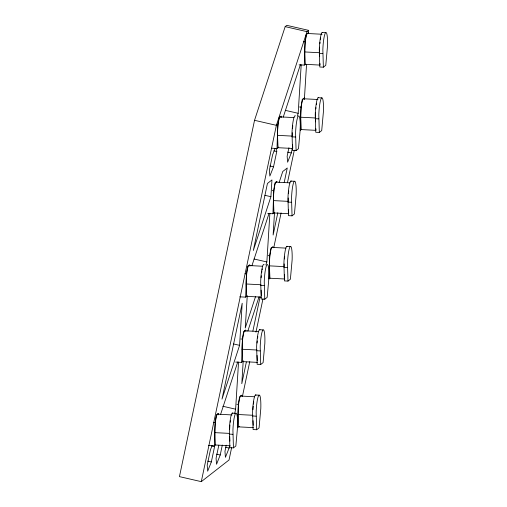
<?xml version="1.0" encoding="UTF-8"?>
<svg xmlns="http://www.w3.org/2000/svg" width="507" height="507" viewBox="0 0 507 507"><rect width="100%" height="100%" fill="white"/><g stroke="black" fill="none" stroke-linecap="round" stroke-linejoin="round"><path stroke-width="0.76" d="M232.187 413.123L235.761 413.313A15.375 2.243 -87 0 1 237.58 426.742L235.844 446.002L233.448 447.871L229.88 447.687L229.36 430.19A15.375 2.243 -87 0 1 232.776 413.173M233.448 447.871L232.928 430.373A15.375 2.243 -87 0 1 235.761 413.313M255.414 394.997L258.982 395.181A15.375 2.243 -87 0 1 260.801 408.61L259.064 427.876L256.669 429.746L253.101 429.556L252.581 412.058A15.375 2.243 -87 0 1 255.997 395.048M259.464 329.74L263.032 329.924A15.375 2.243 -87 0 1 264.85 343.353L263.114 362.613L260.718 364.482L257.15 364.299L256.631 346.801A15.375 2.243 -87 0 1 260.047 329.784M256.669 429.746L256.149 412.242A15.375 2.243 -87 0 1 258.982 395.181M264.774 299.225L264.255 281.727A15.375 2.243 -87 0 1 267.081 264.66A15.375 2.243 -87 0 1 268.9 278.096L267.164 297.356L264.774 299.225L261.2 299.041L260.68 281.543A15.375 2.243 -87 0 1 264.096 264.527M260.718 364.482L260.205 346.984A15.375 2.243 -87 0 1 263.032 329.924M286.734 246.351L290.308 246.535A15.375 2.243 -87 0 1 292.127 259.964L290.391 279.23L287.995 281.093L284.427 280.91L283.907 263.412A15.375 2.243 -87 0 1 287.323 246.396M290.79 181.088L294.358 181.278A15.375 2.243 -87 0 1 296.177 194.707L294.44 213.967L292.045 215.836L288.477 215.652L287.957 198.155A15.375 2.243 -87 0 1 291.373 181.138M287.995 281.093L287.475 263.596A15.375 2.243 -87 0 1 290.308 246.535M296.094 150.579L295.581 133.081A15.375 2.243 -87 0 1 298.408 116.014A15.375 2.243 -87 0 1 300.226 129.45L298.49 148.709L296.094 150.579L292.526 150.395L292.007 132.897A15.375 2.243 -87 0 1 295.423 115.881M292.045 215.836L291.525 198.338A15.375 2.243 -87 0 1 294.358 181.278M318.06 97.699L321.634 97.889A15.375 2.243 -87 0 1 323.453 111.318L321.711 130.578L319.321 132.447L315.747 132.264L315.234 114.766A15.375 2.243 -87 0 1 318.643 97.75M322.11 32.442L325.684 32.625A15.375 2.243 -87 0 1 327.503 46.061L325.767 65.321L323.371 67.19L319.803 67.006L319.283 49.509A15.375 2.243 -87 0 1 322.699 32.492M319.321 132.447L318.802 114.95A15.375 2.243 -87 0 1 321.634 97.889M323.371 67.19L322.851 49.692A15.375 2.243 -87 0 1 325.684 32.625M208.402 445.476L214.353 445.786L215.126 422.477L216.375 414.954L218.428 413.357L218.625 414.834M241.649 395.226L239.602 396.829L238.353 404.345L237.58 427.654L239.336 426.286M235.679 362.087L241.63 362.397L242.403 339.088L243.652 331.565L245.699 329.968L245.901 331.445M239.729 296.829L245.68 297.14L246.453 273.831L247.701 266.308L249.748 264.711L249.951 266.188M272.975 246.579L270.922 248.177L269.673 255.699L268.906 279.008L270.073 278.096M267.747 213.479L272.956 213.751L273.729 190.442L274.978 182.919L277.025 181.322M271.796 148.221L277.006 148.494L277.779 125.185L279.027 117.662L281.074 116.065L281.277 117.542M304.498 99.41L304.295 97.933L302.248 99.53L301 107.053L300.226 130.362L301.399 129.45M299.073 64.833L304.282 65.105L305.049 41.796L306.298 34.273L308.351 32.676M234.703 413.566L235.622 409.193L238.55 362.055M239.583 345.343L242.2 303.256L221.996 399.129L239.583 345.343L233.556 343.955M243.208 361.06L241.801 383.666L246.364 362.017M247.201 296.677L245.255 328.004L255.566 296.481M265.877 264.958L266.859 261.954L269.876 213.403M270.909 196.697L271.948 179.934L267.442 183.452L253.323 250.477L270.909 196.697L264.882 195.309M274.528 212.414L273.127 235.014L277.836 212.674M297.248 116.179L298.186 113.308L301.196 64.757M304.403 98.96L306.558 64.275M308.465 33.532L308.662 30.376L286.816 25.35L285.175 26.63L254.533 120.311L179.446 476.624L201.292 481.65L229.025 460.001L231.636 447.605M201.292 481.65L276.378 125.337L307.02 31.656L308.662 30.376M212.129 445.583L210.43 449.861L207.205 465.166L207.661 471.199L211.343 461.934L214.569 446.629L214.455 445.121M275.168 148.342L272.62 154.755L269.394 170.054L269.851 176.094L273.533 166.822L276.759 151.523L276.53 148.507M218.828 445.228L216.083 458.233L216.54 464.266L220.222 455.001L222.32 445.051M226.255 445.178L224.962 451.3L225.419 457.333L229.101 448.068L229.589 445.773M288.927 147.778L287.152 156.194L287.608 162.227L291.291 152.962L292.26 148.367M252.879 331.09L260.053 297.07M284.167 182.621L287.254 167.988L282.748 171.505L279.123 182.583M242.409 396.487L249.755 361.624M255.959 332.193L262.975 298.883M273.748 247.765L281.093 212.902M287.463 182.697L294.32 150.161M283.229 117.161L300.41 64.623M251.903 265.807L269.084 213.27M220.665 414.194L237.764 361.903M247.834 331.115L259.077 296.753M304.282 65.105L305.448 64.186M277.006 148.494L278.761 147.119M272.956 213.751L274.129 212.839M245.68 297.14L247.435 295.765M241.63 362.397L243.385 361.028M214.353 445.786L215.526 444.873M307.324 33.487L322.053 34.248M303.566 41.72L305.049 41.796M319.968 63.533L320.031 65.08L305.303 64.319L304.783 51.955L319.511 52.715L319.676 56.581M319.233 53.438L322.801 53.622M303.275 98.751L318.003 99.511M299.517 106.977L301 107.053M315.918 128.791L315.981 130.337L301.253 129.577L300.733 117.212L315.462 117.973L315.627 121.838M280.048 116.876L294.003 117.599M315.177 118.695L318.751 118.879M276.29 125.109L277.779 125.185M292.596 144.603L292.761 148.469L278.032 147.708L277.513 135.344L292.241 136.104A13.556 1.977 -87 0 1 292.286 132.682M291.956 136.827L295.524 137.01M275.998 182.133L289.953 182.856M272.24 190.366L273.729 190.442M288.546 209.86L288.705 213.726L273.976 212.965L273.457 200.601L288.185 201.361A13.556 1.977 -87 0 1 288.236 197.939M287.906 202.084L291.474 202.268M271.948 247.397L285.904 248.113M268.19 255.623L269.673 255.699M284.459 274.35L284.655 278.983L269.927 278.223L269.407 265.858L284.135 266.619A13.556 1.977 -87 0 1 284.161 263.894M248.728 265.522L262.677 266.245M283.857 267.341L287.425 267.525M244.963 273.755L246.453 273.831M261.435 297.115L246.706 296.354L246.187 283.99L260.915 284.75M260.63 285.473L264.204 285.656M244.672 330.786L258.627 331.502M240.914 339.012L242.403 339.088M257.385 362.372L242.657 361.611L242.137 349.247L256.865 350.007M256.58 350.73L260.148 350.914M240.622 396.043L254.577 396.766M236.864 404.269L238.353 404.345M253.329 427.629L238.601 426.869L238.081 414.504L252.809 415.265M217.402 414.175L232.13 414.935M252.53 415.987L256.098 416.177M213.643 422.401L215.126 422.477M230.108 445.761L215.38 445L214.86 432.636L229.589 433.396M229.303 434.119L232.878 434.303M285.175 26.63L307.02 31.656M285.378 110.361L298.186 113.308M254.533 120.311L276.378 125.337M287.653 152.125L291.291 152.962M273.843 150.852L276.759 151.523M269.895 165.985L273.533 166.822M254.051 259.007L266.859 261.954M222.814 406.246L235.622 409.193M225.463 447.231L229.101 448.068M211.66 445.957L214.569 446.629M216.584 454.164L220.222 455.001M207.705 461.097L211.343 461.934M261.143 290.162L261.371 295.568M257.087 355.42L257.315 360.826M253.037 420.677L253.234 425.316M229.722 436.489L229.912 441.128M292.52 128.455A13.556 1.977 -87 0 1 292.78 125.742M277.513 135.344A13.556 1.977 -87 0 1 280.567 116.921M284.421 258.969A13.556 1.977 -87 0 1 284.68 256.263M269.407 265.858A13.556 1.977 -87 0 1 272.462 247.441M319.511 52.715A13.556 1.977 -87 0 1 319.651 47.164M319.917 43.684A13.556 1.977 -87 0 1 320.056 42.354M320.475 39.318A13.556 1.977 -87 0 1 320.716 38M304.783 51.955A13.556 1.977 -87 0 1 307.838 33.532M214.86 432.636A13.556 1.977 -87 0 1 217.915 414.213M229.658 429.271A13.556 1.977 -87 0 1 229.931 425.05M230.229 422.242A13.556 1.977 -87 0 1 230.438 420.709M238.081 414.504A13.556 1.977 -87 0 1 241.136 396.087M252.955 409.719A13.556 1.977 -87 0 1 253.215 406.234M253.449 404.111A13.556 1.977 -87 0 1 253.773 401.874M315.462 117.973A13.556 1.977 -87 0 1 315.601 112.427M315.867 108.942A13.556 1.977 -87 0 1 316.007 107.617M316.419 104.575A13.556 1.977 -87 0 1 316.66 103.263M300.733 117.212A13.556 1.977 -87 0 1 303.788 98.789M246.187 283.99A13.556 1.977 -87 0 1 249.241 265.567M261.143 277.792A13.556 1.977 -87 0 1 261.32 275.719M261.656 272.817A13.556 1.977 -87 0 1 261.872 271.353M262.113 270.035A13.556 1.977 -87 0 1 262.373 268.887M288.47 193.712A13.556 1.977 -87 0 1 288.73 191.006M273.457 200.601A13.556 1.977 -87 0 1 276.511 182.178M242.137 349.247A13.556 1.977 -87 0 1 245.192 330.83M257.093 343.049A13.556 1.977 -87 0 1 257.264 340.977M257.6 338.074A13.556 1.977 -87 0 1 257.822 336.61"/></g></svg>
